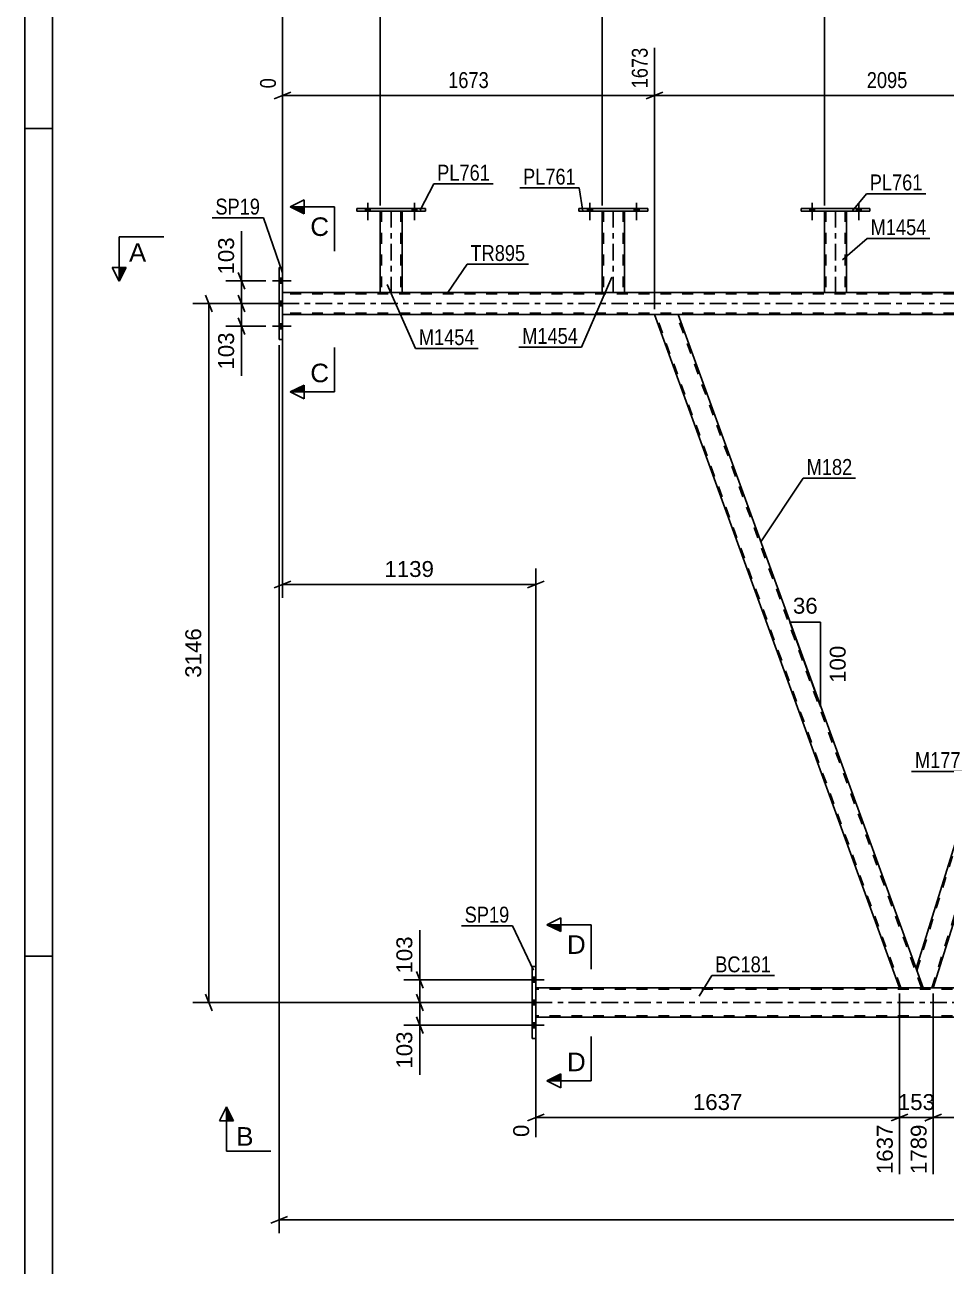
# Model space of a CAD drawing. Header units: millimetres. Extents: x 0 to 3377, y 0 to 1913.
# Drawn here: x 0 to 165.9, y 242.2 to 465.7 of the extents above; entities that cross this region are included whole.
import ezdxf

# ---------------------------------------------------------------- set-up
doc = ezdxf.new("R2010")
doc.units = ezdxf.units.MM
doc.linetypes.add('DXK_LINE_DOT2', pattern=[3.9198, 1.9599, -1.9599])
doc.linetypes.add('DXK_LINE_DOT3', pattern=[5.9187, 2.979, -0.9799, 0.9799, -0.9799])
doc.styles.add('Arial', font='ARIAL.TTF', dxfattribs={"height": 0.2})
doc.styles.add('Arial Narrow', font='ARIALN.TTF', dxfattribs={"height": 0.2})

# ---------------------------------------------------------------- blocks, each defined once
blk = doc.blocks.new('Unknown-203723820-1133')
at = {"color": 5, "linetype": 'Continuous'}
for p, q in [((0, 594), (0, 0)), ((5, 589), (5, 5)), ((5, 447), (0, 447)), ((5, 298), (0, 298))]:
    blk.add_line(p, q, dxfattribs=at)
blk = doc.blocks.new('Bolt-203723820-3052 - 2969')
at = {"linetype": 'Continuous'}
for points in [[(101.31, 432.15), (102.19, 432.15), (102.19, 432.63), (101.31, 432.63)], [(109.71, 432.15), (110.59, 432.15), (110.59, 432.63), (109.71, 432.63)]]:
    blk.add_hatch(color=1, dxfattribs=at).paths.add_polyline_path(points)
at = {"color": 1, "linetype": 'Continuous'}
for p, q in [((101.75, 433.63), (101.75, 430.51)), ((110.15, 433.63), (110.15, 430.51)), ((101.31, 432.63), (101.31, 432.15)), ((102.19, 432.63), (102.19, 432.15)), ((109.71, 432.63), (109.71, 432.15)), ((110.59, 432.63), (110.59, 432.15))]:
    blk.add_line(p, q, dxfattribs=at)
blk = doc.blocks.new('Bolt-203723820-3061 - 2969')
at = {"linetype": 'Continuous'}
for points in [[(61.31, 432.15), (62.19, 432.15), (62.19, 432.63), (61.31, 432.63)], [(69.71, 432.15), (70.59, 432.15), (70.59, 432.63), (69.71, 432.63)]]:
    blk.add_hatch(color=1, dxfattribs=at).paths.add_polyline_path(points)
at = {"color": 1, "linetype": 'Continuous'}
for p, q in [((61.75, 433.63), (61.75, 430.51)), ((70.15, 433.63), (70.15, 430.51)), ((61.31, 432.63), (61.31, 432.15)), ((62.19, 432.63), (62.19, 432.15)), ((69.71, 432.63), (69.71, 432.15)), ((70.59, 432.63), (70.59, 432.15))]:
    blk.add_line(p, q, dxfattribs=at)
blk = doc.blocks.new('Part-203723820-3373 - 2969')
at = {"color": 2, "linetype": 'Continuous'}
for p, q in [((59.75, 432.15), (59.75, 432.63)), ((59.75, 432.63), (72.15, 432.63)), ((72.15, 432.15), (59.75, 432.15)), ((72.15, 432.63), (72.15, 432.15))]:
    blk.add_line(p, q, dxfattribs=at)
blk = doc.blocks.new('Bolt-203723820-3053 - 2969')
at = {"linetype": 'Continuous'}
for points in [[(101.31, 432.15), (102.19, 432.15), (102.19, 432.63), (101.31, 432.63)], [(109.71, 432.15), (110.59, 432.15), (110.59, 432.63), (109.71, 432.63)]]:
    blk.add_hatch(color=1, dxfattribs=at).paths.add_polyline_path(points)
at = {"color": 1, "linetype": 'Continuous'}
for p, q in [((101.75, 433.63), (101.75, 430.51)), ((110.15, 433.63), (110.15, 430.51)), ((101.31, 432.63), (101.31, 432.15)), ((102.19, 432.63), (102.19, 432.15)), ((109.71, 432.63), (109.71, 432.15)), ((110.59, 432.63), (110.59, 432.15))]:
    blk.add_line(p, q, dxfattribs=at)
blk = doc.blocks.new('Part-203723820-3177 - 2969')
at = {"color": 2, "linetype": 'Continuous'}
for p, q in [((238.13, 292.29), (91.99, 292.29)), ((238.13, 287.01), (91.99, 287.01))]:
    blk.add_line(p, q, dxfattribs=at)
at = {"color": 7, "linetype": 'DXK_LINE_DOT2'}
for p, q in [((91.99, 287.01), (91.99, 292.29)), ((778.48, 292.05), (91.99, 292.05)), ((778.48, 287.25), (91.99, 287.25))]:
    blk.add_line(p, q, dxfattribs=at)
at = {"color": 7, "linetype": 'DXK_LINE_DOT3'}
blk.add_line((91.99, 289.65), (778.48, 289.65), dxfattribs=at)
blk = doc.blocks.new('Part-203723820-3103 - 2969')
at = {"color": 2, "linetype": 'Continuous'}
for p, q in [((67.47, 417.51), (46.41, 417.51)), ((107.47, 417.51), (67.95, 417.51)), ((147.47, 417.51), (107.95, 417.51)), ((187.47, 417.51), (147.95, 417.51)), ((113.34, 413.51), (46.41, 413.51)), ((197.16, 413.51), (117.6, 413.51))]:
    blk.add_line(p, q, dxfattribs=at)
at = {"color": 7, "linetype": 'DXK_LINE_DOT2'}
for p, q in [((46.41, 413.51), (46.41, 417.51)), ((767.08, 417.27), (46.41, 417.27)), ((67.95, 417.51), (67.47, 417.51)), ((107.95, 417.51), (107.47, 417.51)), ((147.95, 417.51), (147.47, 417.51)), ((767.08, 413.75), (46.41, 413.75)), ((117.6, 413.51), (113.34, 413.51))]:
    blk.add_line(p, q, dxfattribs=at)
at = {"color": 7, "linetype": 'DXK_LINE_DOT3'}
blk.add_line((46.41, 415.51), (767.08, 415.51), dxfattribs=at)
blk = doc.blocks.new('Part-203723820-3487 - 2969')
at = {"color": 2, "linetype": 'Continuous'}
for p, q in [((103.95, 432.15), (103.95, 417.51)), ((107.95, 432.15), (107.95, 417.51)), ((103.98, 417.51), (103.95, 417.51)), ((104.09, 417.51), (103.98, 417.51)), ((104.24, 417.51), (104.09, 417.51)), ((107.65, 417.51), (104.24, 417.51)), ((107.81, 417.51), (107.65, 417.51)), ((107.91, 417.51), (107.81, 417.51)), ((107.95, 417.51), (107.91, 417.51))]:
    blk.add_line(p, q, dxfattribs=at)
at = {"color": 7, "linetype": 'DXK_LINE_DOT2'}
for p, q in [((103.95, 432.15), (103.95, 432.15)), ((103.95, 432.15), (103.95, 432.15)), ((103.95, 432.15), (103.95, 432.15)), ((103.99, 432.15), (103.95, 432.15)), ((103.95, 432.15), (103.99, 432.15)), ((104.09, 432.15), (103.99, 432.15)), ((103.99, 432.15), (104.09, 432.15)), ((104.21, 432.15), (104.09, 432.15)), ((104.09, 432.15), (104.25, 432.15)), ((104.19, 432.15), (104.19, 432.15)), ((104.19, 432.15), (104.19, 417.51)), ((104.21, 432.15), (104.19, 432.15)), ((104.19, 432.15), (104.21, 432.15)), ((107.65, 432.15), (104.21, 432.15)), ((104.26, 432.15), (104.21, 432.15)), ((104.21, 432.15), (104.26, 432.15)), ((107.65, 432.15), (104.25, 432.15)), ((107.56, 432.15), (104.26, 432.15)), ((104.26, 432.15), (104.34, 432.15)), ((107.64, 432.15), (104.34, 432.15)), ((107.64, 432.15), (107.56, 432.15)), ((107.69, 432.15), (107.64, 432.15)), ((107.64, 432.15), (107.69, 432.15)), ((107.65, 432.15), (107.81, 432.15)), ((107.81, 432.15), (107.65, 432.15)), ((107.71, 432.15), (107.69, 432.15)), ((107.69, 432.15), (107.71, 432.15)), ((107.71, 432.15), (107.71, 432.15)), ((107.71, 432.15), (107.71, 417.51)), ((107.81, 432.15), (107.91, 432.15)), ((107.91, 432.15), (107.81, 432.15)), ((107.91, 432.15), (107.95, 432.15)), ((107.95, 432.15), (107.91, 432.15)), ((107.95, 432.15), (107.95, 432.15)), ((107.95, 432.15), (107.95, 432.15)), ((107.95, 432.15), (107.95, 432.15)), ((103.95, 417.51), (103.98, 417.51)), ((103.98, 417.51), (104.09, 417.51)), ((104.09, 417.51), (104.24, 417.51)), ((104.2, 417.51), (104.19, 417.51)), ((104.19, 417.51), (104.2, 417.51)), ((104.26, 417.51), (104.2, 417.51)), ((104.2, 417.51), (104.26, 417.51)), ((107.65, 417.51), (104.24, 417.51)), ((107.56, 417.51), (104.26, 417.51)), ((104.26, 417.51), (104.33, 417.51)), ((107.69, 417.51), (104.33, 417.51)), ((107.64, 417.51), (107.56, 417.51)), ((107.69, 417.51), (107.64, 417.51)), ((107.65, 417.51), (107.81, 417.51)), ((107.71, 417.51), (107.69, 417.51)), ((107.69, 417.51), (107.71, 417.51)), ((107.81, 417.51), (107.91, 417.51)), ((107.91, 417.51), (107.95, 417.51))]:
    blk.add_line(p, q, dxfattribs=at)
at = {"color": 7, "linetype": 'DXK_LINE_DOT3'}
blk.add_line((105.95, 432.15), (105.95, 417.51), dxfattribs=at)
blk = doc.blocks.new('Bolt-203723820-3088 - 2969')
at = {"linetype": 'Continuous'}
for points in [[(61.31, 432.15), (62.19, 432.15), (62.19, 432.63), (61.31, 432.63)], [(69.71, 432.15), (70.59, 432.15), (70.59, 432.63), (69.71, 432.63)]]:
    blk.add_hatch(color=1, dxfattribs=at).paths.add_polyline_path(points)
at = {"color": 1, "linetype": 'Continuous'}
for p, q in [((61.75, 433.63), (61.75, 430.51)), ((70.15, 433.63), (70.15, 430.51)), ((61.31, 432.63), (61.31, 432.15)), ((62.19, 432.63), (62.19, 432.15)), ((69.71, 432.63), (69.71, 432.15)), ((70.59, 432.63), (70.59, 432.15))]:
    blk.add_line(p, q, dxfattribs=at)
blk = doc.blocks.new('Part-203723820-3332 - 2969')
at = {"color": 2, "linetype": 'Continuous'}
for p, q in [((45.77, 422.01), (46.41, 422.01)), ((45.77, 409.01), (45.77, 422.01)), ((46.41, 422.01), (46.41, 409.01)), ((46.41, 409.01), (45.77, 409.01))]:
    blk.add_line(p, q, dxfattribs=at)
blk = doc.blocks.new('Bolt-203723820-3208 - 2969')
at = {"linetype": 'Continuous'}
for points in [[(91.99, 293.31), (91.99, 294.19), (91.35, 294.19), (91.35, 293.31)], [(91.99, 293.31), (91.99, 294.19), (91.35, 294.19), (91.35, 293.31)], [(91.99, 293.31), (91.99, 294.19), (91.35, 294.19), (91.35, 293.31)], [(91.99, 289.21), (91.99, 290.09), (91.35, 290.09), (91.35, 289.21)], [(91.99, 289.21), (91.99, 290.09), (91.35, 290.09), (91.35, 289.21)], [(91.99, 285.11), (91.99, 285.99), (91.35, 285.99), (91.35, 285.11)], [(91.99, 285.11), (91.99, 285.99), (91.35, 285.99), (91.35, 285.11)], [(91.99, 285.11), (91.99, 285.99), (91.35, 285.99), (91.35, 285.11)]]:
    blk.add_hatch(color=1, dxfattribs=at).paths.add_polyline_path(points)
at = {"color": 1, "linetype": 'Continuous'}
for p, q in [((90.19, 293.75), (93.51, 293.75)), ((90.19, 293.75), (93.51, 293.75)), ((90.19, 293.75), (93.51, 293.75)), ((91.35, 294.19), (91.99, 294.19)), ((91.35, 294.19), (91.99, 294.19)), ((91.35, 294.19), (91.99, 294.19)), ((91.35, 293.31), (91.99, 293.31)), ((91.35, 293.31), (91.99, 293.31)), ((91.35, 293.31), (91.99, 293.31)), ((90.19, 289.65), (93.51, 289.65)), ((90.19, 289.65), (93.51, 289.65)), ((91.35, 290.09), (91.99, 290.09)), ((91.35, 290.09), (91.99, 290.09)), ((91.35, 289.21), (91.99, 289.21)), ((91.35, 289.21), (91.99, 289.21)), ((90.19, 285.55), (93.51, 285.55)), ((90.19, 285.55), (93.51, 285.55)), ((90.19, 285.55), (93.51, 285.55)), ((91.35, 285.99), (91.99, 285.99)), ((91.35, 285.99), (91.99, 285.99)), ((91.35, 285.99), (91.99, 285.99)), ((91.35, 285.11), (91.99, 285.11)), ((91.35, 285.11), (91.99, 285.11)), ((91.35, 285.11), (91.99, 285.11))]:
    blk.add_line(p, q, dxfattribs=at)
blk = doc.blocks.new('Part-203723820-3356 - 2969')
at = {"color": 2, "linetype": 'Continuous'}
for p, q in [((63.95, 432.15), (63.95, 417.51)), ((67.95, 432.15), (67.95, 417.51)), ((63.98, 417.51), (63.95, 417.51)), ((64.09, 417.51), (63.98, 417.51)), ((64.24, 417.51), (64.09, 417.51)), ((67.65, 417.51), (64.24, 417.51)), ((67.81, 417.51), (67.65, 417.51)), ((67.91, 417.51), (67.81, 417.51)), ((67.95, 417.51), (67.91, 417.51))]:
    blk.add_line(p, q, dxfattribs=at)
at = {"color": 7, "linetype": 'DXK_LINE_DOT2'}
for p, q in [((63.95, 432.15), (63.95, 432.15)), ((63.95, 432.15), (63.95, 432.15)), ((63.95, 432.15), (63.95, 432.15)), ((63.99, 432.15), (63.95, 432.15)), ((63.95, 432.15), (63.99, 432.15)), ((64.09, 432.15), (63.99, 432.15)), ((63.99, 432.15), (64.09, 432.15)), ((64.21, 432.15), (64.09, 432.15)), ((64.09, 432.15), (64.25, 432.15)), ((64.19, 432.15), (64.19, 432.15)), ((64.19, 432.15), (64.19, 417.51)), ((64.21, 432.15), (64.19, 432.15)), ((64.19, 432.15), (64.21, 432.15)), ((67.65, 432.15), (64.21, 432.15)), ((64.26, 432.15), (64.21, 432.15)), ((64.21, 432.15), (64.26, 432.15)), ((67.65, 432.15), (64.25, 432.15)), ((67.56, 432.15), (64.26, 432.15)), ((64.26, 432.15), (64.34, 432.15)), ((67.64, 432.15), (64.34, 432.15)), ((67.64, 432.15), (67.56, 432.15)), ((67.69, 432.15), (67.64, 432.15)), ((67.64, 432.15), (67.69, 432.15)), ((67.65, 432.15), (67.81, 432.15)), ((67.81, 432.15), (67.65, 432.15)), ((67.71, 432.15), (67.69, 432.15)), ((67.69, 432.15), (67.71, 432.15)), ((67.71, 432.15), (67.71, 432.15)), ((67.71, 432.15), (67.71, 417.51)), ((67.81, 432.15), (67.91, 432.15)), ((67.91, 432.15), (67.81, 432.15)), ((67.91, 432.15), (67.95, 432.15)), ((67.95, 432.15), (67.91, 432.15)), ((67.95, 432.15), (67.95, 432.15)), ((67.95, 432.15), (67.95, 432.15)), ((67.95, 432.15), (67.95, 432.15)), ((63.95, 417.51), (63.98, 417.51)), ((63.98, 417.51), (64.09, 417.51)), ((64.09, 417.51), (64.24, 417.51)), ((64.19, 417.51), (64.2, 417.51)), ((64.19, 417.51), (64.2, 417.51)), ((67.56, 417.51), (64.2, 417.51)), ((64.2, 417.51), (64.24, 417.51)), ((67.71, 417.51), (64.24, 417.51)), ((64.24, 417.51), (64.26, 417.51)), ((64.26, 417.51), (64.33, 417.51)), ((67.64, 417.51), (64.33, 417.51)), ((67.64, 417.51), (67.56, 417.51)), ((67.69, 417.51), (67.64, 417.51)), ((67.64, 417.51), (67.69, 417.51)), ((67.71, 417.51), (67.69, 417.51)), ((67.69, 417.51), (67.71, 417.51)), ((67.71, 417.51), (67.81, 417.51)), ((67.81, 417.51), (67.91, 417.51)), ((67.91, 417.51), (67.95, 417.51))]:
    blk.add_line(p, q, dxfattribs=at)
at = {"color": 7, "linetype": 'DXK_LINE_DOT3'}
blk.add_line((65.95, 432.15), (65.95, 417.51), dxfattribs=at)
blk = doc.blocks.new('Bolt-203723820-3257 - 2969')
at = {"linetype": 'Continuous'}
for points in [[(46.41, 419.17), (46.41, 420.05), (45.77, 420.05), (45.77, 419.17)], [(46.41, 419.17), (46.41, 420.05), (45.77, 420.05), (45.77, 419.17)], [(46.41, 419.17), (46.41, 420.05), (45.77, 420.05), (45.77, 419.17)], [(46.41, 415.07), (46.41, 415.95), (45.77, 415.95), (45.77, 415.07)], [(46.41, 415.07), (46.41, 415.95), (45.77, 415.95), (45.77, 415.07)], [(46.41, 410.97), (46.41, 411.85), (45.77, 411.85), (45.77, 410.97)], [(46.41, 410.97), (46.41, 411.85), (45.77, 411.85), (45.77, 410.97)], [(46.41, 410.97), (46.41, 411.85), (45.77, 411.85), (45.77, 410.97)]]:
    blk.add_hatch(color=1, dxfattribs=at).paths.add_polyline_path(points)
at = {"color": 1, "linetype": 'Continuous'}
for p, q in [((44.61, 419.61), (47.93, 419.61)), ((44.61, 419.61), (47.93, 419.61)), ((44.61, 419.61), (47.93, 419.61)), ((45.77, 420.05), (46.41, 420.05)), ((45.77, 420.05), (46.41, 420.05)), ((45.77, 420.05), (46.41, 420.05)), ((45.77, 419.17), (46.41, 419.17)), ((45.77, 419.17), (46.41, 419.17)), ((45.77, 419.17), (46.41, 419.17)), ((45.77, 415.95), (46.41, 415.95)), ((45.77, 415.95), (46.41, 415.95)), ((44.61, 415.51), (47.93, 415.51)), ((44.61, 415.51), (47.93, 415.51)), ((45.77, 415.07), (46.41, 415.07)), ((45.77, 415.07), (46.41, 415.07)), ((44.61, 411.41), (47.93, 411.41)), ((44.61, 411.41), (47.93, 411.41)), ((44.61, 411.41), (47.93, 411.41)), ((45.77, 411.85), (46.41, 411.85)), ((45.77, 411.85), (46.41, 411.85)), ((45.77, 411.85), (46.41, 411.85)), ((45.77, 410.97), (46.41, 410.97)), ((45.77, 410.97), (46.41, 410.97)), ((45.77, 410.97), (46.41, 410.97))]:
    blk.add_line(p, q, dxfattribs=at)
blk = doc.blocks.new('Part-203723820-3267 - 2969')
at = {"color": 2, "linetype": 'Continuous'}
for p, q in [((91.35, 283.15), (91.35, 296.15)), ((91.35, 296.15), (91.99, 296.15)), ((91.99, 296.15), (91.99, 283.15)), ((91.99, 283.15), (91.35, 283.15))]:
    blk.add_line(p, q, dxfattribs=at)
blk = doc.blocks.new('Part-203723820-3408 - 2969')
at = {"color": 2, "linetype": 'Continuous'}
for p, q in [((160.45, 295.76), (197.16, 413.51)), ((198.47, 413.51), (197.16, 413.51)), ((198.47, 413.51), (200.02, 409.26)), ((200.02, 409.26), (163.56, 292.29)), ((161.72, 292.29), (160.45, 295.76))]:
    blk.add_line(p, q, dxfattribs=at)
at = {"color": 7, "linetype": 'DXK_LINE_DOT2'}
for p, q in [((160.59, 295.39), (197.41, 413.51)), ((163.31, 292.29), (199.89, 409.63)), ((163.56, 292.29), (161.72, 292.29))]:
    blk.add_line(p, q, dxfattribs=at)
blk = doc.blocks.new('Part-203723820-3361 - 2969')
at = {"color": 2, "linetype": 'Continuous'}
for p, q in [((99.75, 432.15), (99.75, 432.63)), ((99.75, 432.63), (112.15, 432.63)), ((112.15, 432.15), (99.75, 432.15)), ((112.15, 432.63), (112.15, 432.15))]:
    blk.add_line(p, q, dxfattribs=at)
blk = doc.blocks.new('Part-203723820-3413 - 2969')
at = {"color": 2, "linetype": 'Continuous'}
for p, q in [((157.46, 292.29), (113.34, 413.51)), ((117.09, 413.51), (113.34, 413.51)), ((117.09, 413.51), (117.6, 413.51)), ((160.45, 295.76), (117.6, 413.51))]:
    blk.add_line(p, q, dxfattribs=at)
at = {"color": 7, "linetype": 'DXK_LINE_DOT2'}
for p, q in [((157.72, 292.29), (113.59, 413.51)), ((161.46, 292.29), (117.34, 413.51)), ((117.56, 413.51), (117.45, 413.51)), ((117.6, 413.51), (117.56, 413.51)), ((160.45, 295.76), (161.72, 292.29)), ((161.72, 292.29), (157.46, 292.29))]:
    blk.add_line(p, q, dxfattribs=at)
blk = doc.blocks.new('Part-203723820-3455 - 2969')
at = {"color": 2, "linetype": 'Continuous'}
for p, q in [((139.75, 432.15), (139.75, 432.63)), ((139.75, 432.63), (152.15, 432.63)), ((152.15, 432.15), (139.75, 432.15)), ((152.15, 432.63), (152.15, 432.15))]:
    blk.add_line(p, q, dxfattribs=at)
blk = doc.blocks.new('Part-203723820-3460 - 2969')
at = {"color": 2, "linetype": 'Continuous'}
for p, q in [((143.95, 432.15), (143.95, 417.51)), ((147.95, 432.15), (147.95, 417.51)), ((143.98, 417.51), (143.95, 417.51)), ((144.09, 417.51), (143.98, 417.51)), ((144.24, 417.51), (144.09, 417.51)), ((147.65, 417.51), (144.24, 417.51)), ((147.81, 417.51), (147.65, 417.51)), ((147.91, 417.51), (147.81, 417.51)), ((147.95, 417.51), (147.91, 417.51))]:
    blk.add_line(p, q, dxfattribs=at)
at = {"color": 7, "linetype": 'DXK_LINE_DOT2'}
for p, q in [((143.95, 432.15), (143.95, 432.15)), ((143.95, 432.15), (143.95, 432.15)), ((143.95, 432.15), (143.95, 432.15)), ((143.99, 432.15), (143.95, 432.15)), ((143.95, 432.15), (143.99, 432.15)), ((144.09, 432.15), (143.99, 432.15)), ((143.99, 432.15), (144.09, 432.15)), ((144.25, 432.15), (144.09, 432.15)), ((144.09, 432.15), (144.25, 432.15)), ((144.19, 432.15), (144.19, 432.15)), ((144.19, 432.15), (144.19, 417.51)), ((144.21, 432.15), (144.19, 432.15)), ((144.19, 432.15), (144.21, 432.15)), ((144.26, 432.15), (144.21, 432.15)), ((144.21, 432.15), (144.26, 432.15)), ((147.65, 432.15), (144.25, 432.15)), ((147.65, 432.15), (144.25, 432.15)), ((147.56, 432.15), (144.26, 432.15)), ((144.26, 432.15), (144.34, 432.15)), ((147.64, 432.15), (144.34, 432.15)), ((147.64, 432.15), (147.56, 432.15)), ((147.69, 432.15), (147.64, 432.15)), ((147.64, 432.15), (147.69, 432.15)), ((147.65, 432.15), (147.81, 432.15)), ((147.81, 432.15), (147.65, 432.15)), ((147.71, 432.15), (147.69, 432.15)), ((147.69, 432.15), (147.71, 432.15)), ((147.71, 432.15), (147.71, 432.15)), ((147.71, 432.15), (147.71, 417.51)), ((147.81, 432.15), (147.91, 432.15)), ((147.91, 432.15), (147.81, 432.15)), ((147.91, 432.15), (147.95, 432.15)), ((147.95, 432.15), (147.91, 432.15)), ((147.95, 432.15), (147.95, 432.15)), ((147.95, 432.15), (147.95, 432.15)), ((147.95, 432.15), (147.95, 432.15)), ((143.95, 417.51), (143.98, 417.51)), ((143.98, 417.51), (144.09, 417.51)), ((144.09, 417.51), (144.24, 417.51)), ((144.19, 417.51), (144.2, 417.51)), ((144.19, 417.51), (144.2, 417.51)), ((147.56, 417.51), (144.2, 417.51)), ((144.2, 417.51), (144.24, 417.51)), ((147.65, 417.51), (144.24, 417.51)), ((144.24, 417.51), (144.26, 417.51)), ((144.26, 417.51), (144.33, 417.51)), ((147.64, 417.51), (144.33, 417.51)), ((147.64, 417.51), (147.56, 417.51)), ((147.69, 417.51), (147.64, 417.51)), ((147.64, 417.51), (147.69, 417.51)), ((147.65, 417.51), (147.81, 417.51)), ((147.71, 417.51), (147.69, 417.51)), ((147.69, 417.51), (147.71, 417.51)), ((147.81, 417.51), (147.91, 417.51)), ((147.91, 417.51), (147.95, 417.51))]:
    blk.add_line(p, q, dxfattribs=at)
at = {"color": 7, "linetype": 'DXK_LINE_DOT3'}
blk.add_line((145.95, 432.15), (145.95, 417.51), dxfattribs=at)
blk = doc.blocks.new('Bolt-203723820-3517 - 2969')
at = {"linetype": 'Continuous'}
for points in [[(141.31, 432.15), (142.19, 432.15), (142.19, 432.63), (141.31, 432.63)], [(149.71, 432.15), (150.59, 432.15), (150.59, 432.63), (149.71, 432.63)]]:
    blk.add_hatch(color=1, dxfattribs=at).paths.add_polyline_path(points)
at = {"color": 1, "linetype": 'Continuous'}
for p, q in [((141.75, 433.63), (141.75, 430.51)), ((150.15, 433.63), (150.15, 430.51)), ((141.31, 432.63), (141.31, 432.15)), ((142.19, 432.63), (142.19, 432.15)), ((149.71, 432.63), (149.71, 432.15)), ((150.59, 432.63), (150.59, 432.15))]:
    blk.add_line(p, q, dxfattribs=at)
blk = doc.blocks.new('Bolt-203723820-3518 - 2969')
at = {"linetype": 'Continuous'}
for points in [[(141.31, 432.15), (142.19, 432.15), (142.19, 432.63), (141.31, 432.63)], [(149.71, 432.15), (150.59, 432.15), (150.59, 432.63), (149.71, 432.63)]]:
    blk.add_hatch(color=1, dxfattribs=at).paths.add_polyline_path(points)
at = {"color": 1, "linetype": 'Continuous'}
for p, q in [((141.75, 433.63), (141.75, 430.51)), ((150.15, 433.63), (150.15, 430.51)), ((141.31, 432.63), (141.31, 432.15)), ((142.19, 432.63), (142.19, 432.15)), ((149.71, 432.63), (149.71, 432.15)), ((150.59, 432.63), (150.59, 432.15))]:
    blk.add_line(p, q, dxfattribs=at)
blk = doc.blocks.new('StraightDimension-203723820-11450 - 2969')
at = {"color": 7, "linetype": 'Continuous'}
for p, q in [((33.71, 414.01), (32.51, 417.01)), ((45.41, 415.51), (30.26, 415.51)), ((33.11, 289.65), (33.11, 415.51)), ((32.51, 291.15), (33.71, 288.15)), ((90.99, 289.65), (30.26, 289.65))]:
    blk.add_line(p, q, dxfattribs=at)
at = {"color": 0}
blk.add_wipeout([(32.36, 357.63), (28.16, 357.63), (28.16, 347.53), (32.36, 347.53)], dxfattribs=at)
at = {"color": 3, "style": 'Arial'}
blk.add_text('3146', height=2.865, rotation=90.0002, dxfattribs=at).set_placement((31.76, 348.13))
blk = doc.blocks.new('AngleDimension-203723820-4688 - 2969')
at = {"color": 7, "linetype": 'Continuous'}
for p, q in [((143.28, 358.16), (137.74, 358.16)), ((143.28, 342.93), (137.74, 358.16)), ((143.28, 342.93), (143.28, 358.16)), ((143.28, 342.93), (143.28, 342.93))]:
    blk.add_line(p, q, dxfattribs=at)
at = {"color": 0}
for points in [[(143.34, 359.06), (143.34, 363.26), (137.69, 363.26), (137.69, 359.06)], [(148.38, 354.48), (144.18, 354.48), (144.18, 346.61), (148.38, 346.61)]]:
    blk.add_wipeout(points, dxfattribs=at)
at = {"color": 3, "style": 'Arial'}
blk.add_text('36', height=2.865, dxfattribs=at).set_placement((138.29, 359.66))
blk.add_text('100', height=2.865, rotation=90.0002, dxfattribs=at).set_placement((147.78, 347.21))
blk = doc.blocks.new('StraightDimension-203723820-4475 - 2969')
at = {"color": 7, "linetype": 'Continuous'}
for p, q in [((113.34, 414.51), (113.34, 461.56)), ((197.16, 414.51), (197.16, 461.56)), ((114.84, 453.55), (111.84, 452.35)), ((113.34, 452.95), (197.16, 452.95)), ((195.66, 452.35), (198.66, 453.55))]:
    blk.add_line(p, q, dxfattribs=at)
at = {"color": 0, "linetype": 'Continuous'}
blk.add_wipeout([(196.56, 462.16), (192.36, 462.16), (192.36, 453.65), (196.56, 453.65)], dxfattribs=at)
at = {"color": 0}
blk.add_wipeout([(159.5, 453.7), (159.5, 457.9), (150.99, 457.9), (150.99, 453.7)], dxfattribs=at)
at = {"color": 3, "linetype": 'Continuous', "style": 'Arial Narrow'}
blk.add_text('3769', height=2.863, rotation=90.0002, dxfattribs=at).set_placement((195.96, 454.25))
at = {"color": 3, "style": 'Arial Narrow'}
blk.add_text('2095', height=2.863, dxfattribs=at).set_placement((151.59, 454.3))
blk = doc.blocks.new('StraightDimension-203723820-8645 - 2969')
at = {"color": 7, "linetype": 'Continuous'}
for p, q in [((38.42, 421.11), (39.62, 418.11)), ((43.37, 419.61), (36.17, 419.61)), ((39.02, 415.51), (39.02, 419.61)), ((39.62, 414.01), (38.42, 417.01)), ((43.37, 415.51), (36.17, 415.51))]:
    blk.add_line(p, q, dxfattribs=at)
at = {"color": 0}
blk.add_wipeout([(38.27, 428), (34.07, 428), (34.07, 420.13), (38.27, 420.13)], dxfattribs=at)
at = {"color": 7, "linetype": 'Continuous'}
blk.add_line((39.02, 419.61), (39.02, 428.53), dxfattribs=at)
blk.add_line((39.02, 419.61), (39.02, 428.53), dxfattribs=at)
at = {"color": 3, "style": 'Arial'}
blk.add_text('103', height=2.865, rotation=90.0002, dxfattribs=at).set_placement((37.67, 420.73))
blk = doc.blocks.new('StraightDimension-203723820-4507 - 2969')
at = {"color": 7, "linetype": 'Continuous'}
for p, q in [((70.51, 295.25), (71.71, 292.25)), ((90.35, 293.75), (68.26, 293.75)), ((71.11, 289.65), (71.11, 293.75)), ((71.71, 288.15), (70.51, 291.15)), ((90.35, 289.65), (68.26, 289.65))]:
    blk.add_line(p, q, dxfattribs=at)
at = {"color": 0}
blk.add_wipeout([(70.36, 302.14), (66.16, 302.14), (66.16, 294.27), (70.36, 294.27)], dxfattribs=at)
at = {"color": 7, "linetype": 'Continuous'}
blk.add_line((71.11, 293.75), (71.11, 302.67), dxfattribs=at)
blk.add_line((71.11, 293.75), (71.11, 302.67), dxfattribs=at)
at = {"color": 3, "style": 'Arial'}
blk.add_text('103', height=2.865, rotation=90.0002, dxfattribs=at).set_placement((69.76, 294.87))
blk = doc.blocks.new('StraightDimension-203723820-3967 - 2969')
at = {"color": 7, "linetype": 'Continuous'}
for p, q in [((157.46, 291.29), (157.46, 258.76)), ((163.56, 291.29), (163.56, 258.76)), ((155.96, 268.35), (158.96, 269.55)), ((157.46, 268.95), (163.56, 268.95)), ((165.06, 269.55), (162.06, 268.35))]:
    blk.add_line(p, q, dxfattribs=at)
at = {"color": 0}
blk.add_wipeout([(164.45, 269.7), (164.45, 273.9), (156.58, 273.9), (156.58, 269.7)], dxfattribs=at)
at = {"color": 0, "linetype": 'Continuous'}
blk.add_wipeout([(162.96, 268.25), (158.76, 268.25), (158.76, 258.16), (162.96, 258.16)], dxfattribs=at)
at = {"color": 3, "style": 'Arial'}
blk.add_text('153', height=2.865, dxfattribs=at).set_placement((157.18, 270.3))
at = {"color": 3, "linetype": 'Continuous', "style": 'Arial'}
blk.add_text('1789', height=2.865, rotation=90.0002, dxfattribs=at).set_placement((162.36, 258.76))
blk = doc.blocks.new('StraightDimension-203723820-4499 - 2969')
at = {"color": 7, "linetype": 'Continuous'}
for p, q in [((70.51, 291.15), (71.71, 288.15)), ((90.35, 289.65), (68.26, 289.65)), ((71.11, 285.55), (71.11, 289.65)), ((71.71, 284.05), (70.51, 287.05)), ((90.35, 285.55), (68.26, 285.55))]:
    blk.add_line(p, q, dxfattribs=at)
at = {"color": 0}
blk.add_wipeout([(70.36, 285.02), (66.16, 285.02), (66.16, 277.15), (70.36, 277.15)], dxfattribs=at)
at = {"color": 7, "linetype": 'Continuous'}
blk.add_line((71.11, 285.55), (71.11, 276.63), dxfattribs=at)
blk.add_line((71.11, 285.55), (71.11, 276.63), dxfattribs=at)
at = {"color": 3, "style": 'Arial'}
blk.add_text('103', height=2.865, rotation=90.0002, dxfattribs=at).set_placement((69.76, 277.75))
blk = doc.blocks.new('StraightDimension-203723820-3730 - 2969')
at = {"color": 7, "linetype": 'Continuous'}
for p, q in [((63.95, 433.15), (63.95, 477.53)), ((46.41, 418.51), (46.41, 473.08)), ((47.91, 470.15), (44.91, 468.95)), ((46.41, 469.55), (63.95, 469.55)), ((62.45, 468.95), (65.45, 470.15))]:
    blk.add_line(p, q, dxfattribs=at)
at = {"color": 0}
blk.add_wipeout([(59.12, 470.3), (59.12, 474.5), (51.25, 474.5), (51.25, 470.3)], dxfattribs=at)
at = {"color": 0, "linetype": 'Continuous'}
blk.add_wipeout([(45.81, 473.68), (41.61, 473.68), (41.61, 470.25), (45.81, 470.25)], dxfattribs=at)
at = {"color": 3, "linetype": 'Continuous', "style": 'Arial'}
blk.add_text('0', height=2.87, rotation=90.0002, dxfattribs=at).set_placement((45.21, 470.85))
at = {"color": 0, "linetype": 'Continuous'}
blk.add_wipeout([(63.35, 478.13), (59.15, 478.13), (59.15, 470.25), (63.35, 470.25)], dxfattribs=at)
at = {"color": 3, "linetype": 'Continuous', "style": 'Arial'}
blk.add_text('438', height=2.865, rotation=90.0002, dxfattribs=at).set_placement((62.75, 470.85))
at = {"color": 3, "style": 'Arial'}
blk.add_text('438', height=2.865, dxfattribs=at).set_placement((51.85, 470.9))
blk = doc.blocks.new('StraightDimension-203723820-4608 - 2969')
at = {"color": 7, "linetype": 'Continuous'}
for p, q in [((46.41, 412.51), (46.41, 362.52)), ((91.99, 293.29), (91.99, 367.77)), ((47.91, 365.52), (44.91, 364.32)), ((46.41, 364.92), (91.99, 364.92)), ((90.49, 364.32), (93.49, 365.52))]:
    blk.add_line(p, q, dxfattribs=at)
at = {"color": 0}
blk.add_wipeout([(74.25, 365.67), (74.25, 369.87), (64.15, 369.87), (64.15, 365.67)], dxfattribs=at)
at = {"color": 3, "style": 'Arial'}
blk.add_text('1139', height=2.865, dxfattribs=at).set_placement((64.75, 366.27))
blk = doc.blocks.new('StraightDimension-203723820-3950 - 2969')
at = {"color": 7, "linetype": 'Continuous'}
for p, q in [((157.46, 291.29), (157.46, 258.76)), ((91.99, 286.01), (91.99, 265.43)), ((93.49, 269.55), (90.49, 268.35)), ((91.99, 268.95), (157.46, 268.95)), ((155.96, 268.35), (158.96, 269.55))]:
    blk.add_line(p, q, dxfattribs=at)
at = {"color": 0}
blk.add_wipeout([(129.77, 269.7), (129.77, 273.9), (119.68, 273.9), (119.68, 269.7)], dxfattribs=at)
at = {"color": 0, "linetype": 'Continuous'}
for points in [[(91.39, 268.25), (87.19, 268.25), (87.19, 264.83), (91.39, 264.83)], [(156.86, 268.25), (152.66, 268.25), (152.66, 258.16), (156.86, 258.16)]]:
    blk.add_wipeout(points, dxfattribs=at)
at = {"color": 3, "style": 'Arial'}
blk.add_text('1637', height=2.865, dxfattribs=at).set_placement((120.28, 270.3))
at = {"color": 3, "linetype": 'Continuous', "style": 'Arial'}
for s, height, p in [('0', 2.87, (90.79, 265.43)), ('1637', 2.865, (156.26, 258.76))]:
    blk.add_text(s, height=height, rotation=90.0002, dxfattribs=at).set_placement(p)
blk = doc.blocks.new('StraightDimension-203723820-3720 - 2969')
at = {"color": 7, "linetype": 'Continuous'}
for p, q in [((103.95, 433.15), (103.95, 479.75)), ((143.95, 433.15), (143.95, 479.75)), ((105.45, 470.15), (102.45, 468.95)), ((103.95, 469.55), (143.95, 469.55)), ((142.45, 468.95), (145.45, 470.15))]:
    blk.add_line(p, q, dxfattribs=at)
at = {"color": 0, "linetype": 'Continuous'}
blk.add_wipeout([(143.35, 480.35), (139.15, 480.35), (139.15, 470.25), (143.35, 470.25)], dxfattribs=at)
at = {"color": 0}
blk.add_wipeout([(129, 470.3), (129, 474.5), (118.9, 474.5), (118.9, 470.3)], dxfattribs=at)
at = {"color": 3, "linetype": 'Continuous', "style": 'Arial'}
blk.add_text('2438', height=2.865, rotation=90.0002, dxfattribs=at).set_placement((142.75, 470.85))
at = {"color": 3, "style": 'Arial'}
blk.add_text('1000', height=2.865, dxfattribs=at).set_placement((119.5, 470.9))
blk = doc.blocks.new('StraightDimension-203723820-4136 - 2969')
at = {"color": 7, "linetype": 'Continuous'}
for p, q in [((113.34, 414.51), (113.34, 461.56)), ((46.41, 418.51), (46.41, 456.08)), ((47.91, 453.55), (44.91, 452.35)), ((46.41, 452.95), (113.34, 452.95)), ((111.84, 452.35), (114.84, 453.55))]:
    blk.add_line(p, q, dxfattribs=at)
at = {"color": 0, "linetype": 'Continuous'}
for points in [[(112.74, 462.16), (108.54, 462.16), (108.54, 453.65), (112.74, 453.65)], [(45.81, 456.68), (41.61, 456.68), (41.61, 453.65), (45.81, 453.65)]]:
    blk.add_wipeout(points, dxfattribs=at)
at = {"color": 0}
blk.add_wipeout([(84.13, 453.7), (84.13, 457.9), (75.62, 457.9), (75.62, 453.7)], dxfattribs=at)
at = {"color": 3, "linetype": 'Continuous', "style": 'Arial Narrow'}
for s, height, p in [('1673', 2.863, (112.14, 454.25)), ('0', 2.86, (45.21, 454.25))]:
    blk.add_text(s, height=height, rotation=90.0002, dxfattribs=at).set_placement(p)
at = {"color": 3, "style": 'Arial Narrow'}
blk.add_text('1673', height=2.863, dxfattribs=at).set_placement((76.22, 454.3))
blk = doc.blocks.new('StraightDimension-203723820-3710 - 2969')
at = {"color": 7, "linetype": 'Continuous'}
for p, q in [((143.95, 433.15), (143.95, 479.75)), ((183.95, 433.15), (183.95, 479.75)), ((145.45, 470.15), (142.45, 468.95)), ((143.95, 469.55), (183.95, 469.55)), ((182.45, 468.95), (185.45, 470.15))]:
    blk.add_line(p, q, dxfattribs=at)
at = {"color": 0, "linetype": 'Continuous'}
blk.add_wipeout([(183.35, 480.35), (179.15, 480.35), (179.15, 470.25), (183.35, 470.25)], dxfattribs=at)
at = {"color": 0}
blk.add_wipeout([(169, 470.3), (169, 474.5), (158.9, 474.5), (158.9, 470.3)], dxfattribs=at)
at = {"color": 3, "linetype": 'Continuous', "style": 'Arial'}
blk.add_text('3438', height=2.865, rotation=90.0002, dxfattribs=at).set_placement((182.75, 470.85))
at = {"color": 3, "style": 'Arial'}
blk.add_text('1000', height=2.865, dxfattribs=at).set_placement((159.5, 470.9))
blk = doc.blocks.new('StraightDimension-203723820-3740 - 2969')
at = {"color": 7, "linetype": 'Continuous'}
for p, q in [((103.95, 433.15), (103.95, 479.75)), ((63.95, 433.15), (63.95, 477.53)), ((65.45, 470.15), (62.45, 468.95)), ((63.95, 469.55), (103.95, 469.55)), ((102.45, 468.95), (105.45, 470.15))]:
    blk.add_line(p, q, dxfattribs=at)
at = {"color": 0, "linetype": 'Continuous'}
blk.add_wipeout([(103.35, 480.35), (99.15, 480.35), (99.15, 470.25), (103.35, 470.25)], dxfattribs=at)
at = {"color": 0}
blk.add_wipeout([(89, 470.3), (89, 474.5), (78.9, 474.5), (78.9, 470.3)], dxfattribs=at)
at = {"color": 3, "linetype": 'Continuous', "style": 'Arial'}
blk.add_text('1438', height=2.865, rotation=90.0002, dxfattribs=at).set_placement((102.75, 470.85))
at = {"color": 3, "style": 'Arial'}
blk.add_text('1000', height=2.865, dxfattribs=at).set_placement((79.5, 470.9))
blk = doc.blocks.new('StraightDimension-203723820-3751 - 2969')
at = {"color": 7, "linetype": 'Continuous'}
for p, q in [((45.77, 408.01), (45.77, 248.12)), ((47.27, 251.12), (44.27, 249.92)), ((45.77, 250.52), (789.34, 250.52))]:
    blk.add_line(p, q, dxfattribs=at)
blk = doc.blocks.new('StraightDimension-203723820-3991 - 2969')
at = {"color": 7, "linetype": 'Continuous'}
for p, q in [((163.56, 291.29), (163.56, 258.76)), ((242.59, 291.29), (242.59, 258.76)), ((165.06, 269.55), (162.06, 268.35)), ((163.56, 268.95), (242.59, 268.95)), ((241.09, 268.35), (244.09, 269.55))]:
    blk.add_line(p, q, dxfattribs=at)
at = {"color": 0}
blk.add_wipeout([(208.13, 269.7), (208.13, 273.9), (198.03, 273.9), (198.03, 269.7)], dxfattribs=at)
at = {"color": 0, "linetype": 'Continuous'}
blk.add_wipeout([(241.99, 268.25), (237.79, 268.25), (237.79, 258.16), (241.99, 258.16)], dxfattribs=at)
at = {"color": 3, "style": 'Arial'}
blk.add_text('1976', height=2.865, dxfattribs=at).set_placement((198.63, 270.3))
at = {"color": 3, "linetype": 'Continuous', "style": 'Arial'}
blk.add_text('3765', height=2.865, rotation=90.0002, dxfattribs=at).set_placement((241.39, 258.76))
blk = doc.blocks.new('StraightDimension-203723820-8643 - 2969')
at = {"color": 7, "linetype": 'Continuous'}
for p, q in [((38.42, 417.01), (39.62, 414.01)), ((43.37, 415.51), (36.17, 415.51)), ((39.02, 411.41), (39.02, 415.51)), ((43.37, 411.41), (36.17, 411.41)), ((39.62, 409.91), (38.42, 412.91))]:
    blk.add_line(p, q, dxfattribs=at)
at = {"color": 0}
blk.add_wipeout([(38.27, 410.88), (34.07, 410.88), (34.07, 403.01), (38.27, 403.01)], dxfattribs=at)
at = {"color": 7, "linetype": 'Continuous'}
blk.add_line((39.02, 411.41), (39.02, 402.49), dxfattribs=at)
blk.add_line((39.02, 411.41), (39.02, 402.49), dxfattribs=at)
at = {"color": 3, "style": 'Arial'}
blk.add_text('103', height=2.865, rotation=90.0002, dxfattribs=at).set_placement((37.67, 403.61))
blk = doc.blocks.new('SectionMark-203723820-4813 - 2969')
at = {"linetype": 'Continuous'}
for points in [[(50.27, 432.92), (50.27, 431.67), (47.77, 432.92)], [(50.27, 400.83), (50.27, 399.58), (47.77, 399.58)]]:
    blk.add_hatch(color=6, dxfattribs=at).paths.add_polyline_path(points)
at = {"color": 6, "linetype": 'Continuous'}
for p, q in [((47.77, 432.92), (50.27, 434.17)), ((50.27, 431.67), (50.27, 434.17)), ((55.77, 432.92), (47.77, 432.92)), ((47.77, 432.92), (50.27, 431.67)), ((47.77, 399.58), (50.27, 400.83)), ((50.27, 400.83), (50.27, 398.33)), ((55.77, 399.58), (47.77, 399.58)), ((50.27, 398.33), (47.77, 399.58))]:
    blk.add_line(p, q, dxfattribs=at)
at = {"color": 0, "linetype": 'Continuous'}
for points in [[(54.77, 427.67), (54.77, 431.17), (51.4, 431.17), (51.4, 427.67)], [(54.77, 401.33), (54.77, 404.83), (51.4, 404.83), (51.4, 401.33)]]:
    blk.add_wipeout(points, dxfattribs=at)
at = {"color": 6, "linetype": 'Continuous'}
for p, q in [((55.77, 432.92), (55.77, 424.92)), ((55.77, 399.58), (55.77, 407.58))]:
    blk.add_line(p, q, dxfattribs=at)
at = {"color": 3, "linetype": 'Continuous', "style": 'Arial'}
for p in [(51.4, 427.67), (51.4, 401.33)]:
    blk.add_text('C', height=3.34, dxfattribs=at).set_placement(p)
blk = doc.blocks.new('Mark-203723820-3099 - 2969')
at = {"color": 0}
blk.add_wipeout([(90.1, 423.16), (90.1, 426.16), (80.23, 426.16), (80.23, 423.16)], dxfattribs=at)
blk.add_wipeout([(90.1, 423.16), (90.1, 426.16), (80.23, 426.16), (80.23, 423.16)], dxfattribs=at)
at = {"color": 30, "linetype": 'Continuous'}
for p, q in [((76.17, 417.51), (79.63, 422.56)), ((79.63, 422.56), (90.7, 422.56))]:
    blk.add_line(p, q, dxfattribs=at)
at = {"color": 3, "style": 'Arial Narrow'}
blk.add_text('TR895', height=2.863, dxfattribs=at).set_placement((80.23, 423.16))
blk = doc.blocks.new('SectionMark-203723820-4817 - 2969')
at = {"color": 6, "linetype": 'Continuous'}
for p, q in [((17, 427.51), (17, 419.51)), ((17, 419.51), (15.75, 422.01))]:
    blk.add_line(p, q, dxfattribs=at)
at = {"color": 0, "linetype": 'Continuous'}
blk.add_wipeout([(21.86, 423.01), (21.86, 426.51), (18.75, 426.51), (18.75, 423.01)], dxfattribs=at)
at = {"linetype": 'Continuous'}
blk.add_hatch(color=6, dxfattribs=at).paths.add_polyline_path([(17, 422.01), (18.25, 422.01), (17, 419.51)])
at = {"color": 6, "linetype": 'Continuous'}
for p, q in [((17, 427.51), (25, 427.51)), ((18.25, 422.01), (15.75, 422.01)), ((17, 419.51), (18.25, 422.01))]:
    blk.add_line(p, q, dxfattribs=at)
at = {"color": 3, "linetype": 'Continuous', "style": 'Arial'}
blk.add_text('A', height=3.34, dxfattribs=at).set_placement((18.75, 423.01))
blk = doc.blocks.new('Mark-203723820-3173 - 2969')
at = {"color": 0}
blk.add_wipeout([(134.35, 295.09), (134.35, 298.09), (124.3, 298.09), (124.3, 295.09)], dxfattribs=at)
blk.add_wipeout([(134.35, 295.09), (134.35, 298.09), (124.3, 298.09), (124.3, 295.09)], dxfattribs=at)
at = {"color": 30, "linetype": 'Continuous'}
for p, q in [((121.42, 290.77), (123.7, 294.49)), ((123.7, 294.49), (134.95, 294.49))]:
    blk.add_line(p, q, dxfattribs=at)
at = {"color": 3, "style": 'Arial Narrow'}
blk.add_text('BC181', height=2.863, dxfattribs=at).set_placement((124.3, 295.09))
blk = doc.blocks.new('Mark-203723820-3328 - 2969')
at = {"color": 0}
blk.add_wipeout([(42.35, 431.52), (42.35, 434.52), (34.31, 434.52), (34.31, 431.52)], dxfattribs=at)
blk.add_wipeout([(42.35, 431.52), (42.35, 434.52), (34.31, 434.52), (34.31, 431.52)], dxfattribs=at)
at = {"color": 30, "linetype": 'Continuous'}
for p in [(33.71, 430.92), (46.41, 421.01)]:
    blk.add_line(p, (42.95, 430.92), dxfattribs=at)
at = {"color": 3, "style": 'Arial Narrow'}
blk.add_text('SP19', height=2.863, dxfattribs=at).set_placement((34.31, 431.52))
blk = doc.blocks.new('Mark-203723820-3263 - 2969')
at = {"color": 0}
blk.add_wipeout([(87.22, 304.04), (87.22, 307.04), (79.19, 307.04), (79.19, 304.04)], dxfattribs=at)
blk.add_wipeout([(87.22, 304.04), (87.22, 307.04), (79.19, 307.04), (79.19, 304.04)], dxfattribs=at)
at = {"color": 30, "linetype": 'Continuous'}
for p in [(78.59, 303.44), (91.58, 295.47)]:
    blk.add_line(p, (87.82, 303.44), dxfattribs=at)
at = {"color": 3, "style": 'Arial Narrow'}
blk.add_text('SP19', height=2.863, dxfattribs=at).set_placement((79.19, 304.04))
blk = doc.blocks.new('Mark-203723820-3352 - 2969')
at = {"color": 0}
blk.add_wipeout([(80.99, 408.02), (80.99, 411.02), (70.94, 411.02), (70.94, 408.02)], dxfattribs=at)
blk.add_wipeout([(80.99, 408.02), (80.99, 411.02), (70.94, 411.02), (70.94, 408.02)], dxfattribs=at)
at = {"color": 30, "linetype": 'Continuous'}
for p, q in [((65.26, 418.93), (70.34, 407.42)), ((70.34, 407.42), (81.59, 407.42))]:
    blk.add_line(p, q, dxfattribs=at)
at = {"color": 3, "style": 'Arial Narrow'}
blk.add_text('M1454', height=2.863, dxfattribs=at).set_placement((70.94, 408.02))
blk = doc.blocks.new('Mark-203723820-3357 - 2969')
at = {"color": 0}
blk.add_wipeout([(99.2, 436.91), (99.2, 439.91), (89.7, 439.91), (89.7, 436.91)], dxfattribs=at)
blk.add_wipeout([(99.2, 436.91), (99.2, 439.91), (89.7, 439.91), (89.7, 436.91)], dxfattribs=at)
at = {"color": 30, "linetype": 'Continuous'}
for p in [(89.1, 436.31), (100.49, 432.15)]:
    blk.add_line(p, (99.8, 436.31), dxfattribs=at)
at = {"color": 3, "style": 'Arial Narrow'}
blk.add_text('PL761', height=2.863, dxfattribs=at).set_placement((89.7, 436.91))
blk = doc.blocks.new('Mark-203723820-3369 - 2969')
at = {"color": 0}
blk.add_wipeout([(83.75, 437.63), (83.75, 440.63), (74.24, 440.63), (74.24, 437.63)], dxfattribs=at)
blk.add_wipeout([(83.75, 437.63), (83.75, 440.63), (74.24, 440.63), (74.24, 437.63)], dxfattribs=at)
at = {"color": 30, "linetype": 'Continuous'}
for p, q in [((71.2, 432.3), (73.64, 437.03)), ((73.64, 437.03), (84.35, 437.03))]:
    blk.add_line(p, q, dxfattribs=at)
at = {"color": 3, "style": 'Arial Narrow'}
blk.add_text('PL761', height=2.863, dxfattribs=at).set_placement((74.24, 437.63))
blk = doc.blocks.new('Mark-203723820-3404 - 2969')
at = {"color": 0}
blk.add_wipeout([(168.48, 331.87), (168.48, 334.87), (160.26, 334.87), (160.26, 331.87)], dxfattribs=at)
blk.add_wipeout([(168.48, 331.87), (168.48, 334.87), (160.26, 334.87), (160.26, 331.87)], dxfattribs=at)
at = {"color": 30, "linetype": 'Continuous'}
for p in [(159.66, 331.27), (171.56, 325.57)]:
    blk.add_line(p, (169.08, 331.27), dxfattribs=at)
at = {"color": 3, "style": 'Arial Narrow'}
blk.add_text('M177', height=2.863, dxfattribs=at).set_placement((160.26, 331.87))
blk = doc.blocks.new('Mark-203723820-3409 - 2969')
at = {"color": 0}
blk.add_wipeout([(148.98, 384.64), (148.98, 387.64), (140.76, 387.64), (140.76, 384.64)], dxfattribs=at)
blk.add_wipeout([(148.98, 384.64), (148.98, 387.64), (140.76, 387.64), (140.76, 384.64)], dxfattribs=at)
at = {"color": 30, "linetype": 'Continuous'}
for p, q in [((132.5, 372.57), (140.16, 384.04)), ((140.16, 384.04), (149.58, 384.04))]:
    blk.add_line(p, q, dxfattribs=at)
at = {"color": 3, "style": 'Arial Narrow'}
blk.add_text('M182', height=2.863, dxfattribs=at).set_placement((140.76, 384.64))
blk = doc.blocks.new('Mark-203723820-3451 - 2969')
at = {"color": 0}
blk.add_wipeout([(161.62, 435.87), (161.62, 438.87), (152.12, 438.87), (152.12, 435.87)], dxfattribs=at)
blk.add_wipeout([(161.62, 435.87), (161.62, 438.87), (152.12, 438.87), (152.12, 435.87)], dxfattribs=at)
at = {"color": 30, "linetype": 'Continuous'}
for p, q in [((148.98, 432.15), (151.52, 435.27)), ((151.52, 435.27), (162.22, 435.27))]:
    blk.add_line(p, q, dxfattribs=at)
at = {"color": 3, "style": 'Arial Narrow'}
blk.add_text('PL761', height=2.863, dxfattribs=at).set_placement((152.12, 435.87))
blk = doc.blocks.new('Mark-203723820-3456 - 2969')
at = {"color": 0}
blk.add_wipeout([(162.33, 427.82), (162.33, 430.82), (152.28, 430.82), (152.28, 427.82)], dxfattribs=at)
blk.add_wipeout([(162.33, 427.82), (162.33, 430.82), (152.28, 430.82), (152.28, 427.82)], dxfattribs=at)
at = {"color": 30, "linetype": 'Continuous'}
for p, q in [((147.19, 423.35), (151.68, 427.22)), ((151.68, 427.22), (162.93, 427.22))]:
    blk.add_line(p, q, dxfattribs=at)
at = {"color": 3, "style": 'Arial Narrow'}
blk.add_text('M1454', height=2.863, dxfattribs=at).set_placement((152.28, 427.82))
blk = doc.blocks.new('Mark-203723820-3483 - 2969')
at = {"color": 0}
blk.add_wipeout([(99.61, 408.24), (99.61, 411.24), (89.55, 411.24), (89.55, 408.24)], dxfattribs=at)
blk.add_wipeout([(99.61, 408.24), (99.61, 411.24), (89.55, 411.24), (89.55, 408.24)], dxfattribs=at)
at = {"color": 30, "linetype": 'Continuous'}
for p in [(105.71, 420.22), (88.95, 407.64)]:
    blk.add_line(p, (100.21, 407.64), dxfattribs=at)
at = {"color": 3, "style": 'Arial Narrow'}
blk.add_text('M1454', height=2.863, dxfattribs=at).set_placement((89.55, 408.24))
blk = doc.blocks.new('SectionMark-203723820-4805 - 2969')
at = {"linetype": 'Continuous'}
for points in [[(96.49, 303.66), (96.49, 302.41), (93.99, 303.66)], [(96.49, 276.78), (96.49, 275.53), (93.99, 275.53)]]:
    blk.add_hatch(color=6, dxfattribs=at).paths.add_polyline_path(points)
at = {"color": 6, "linetype": 'Continuous'}
for p, q in [((93.99, 303.66), (96.49, 304.91)), ((96.49, 302.41), (96.49, 304.91)), ((101.99, 303.66), (93.99, 303.66)), ((93.99, 303.66), (96.49, 302.41)), ((93.99, 275.53), (96.49, 276.78)), ((101.99, 275.53), (93.99, 275.53)), ((96.49, 274.28), (93.99, 275.53)), ((96.49, 276.78), (96.49, 274.28))]:
    blk.add_line(p, q, dxfattribs=at)
at = {"color": 0, "linetype": 'Continuous'}
for points in [[(100.99, 298.41), (100.99, 301.91), (97.62, 301.91), (97.62, 298.41)], [(100.99, 277.28), (100.99, 280.78), (97.62, 280.78), (97.62, 277.28)]]:
    blk.add_wipeout(points, dxfattribs=at)
at = {"color": 6, "linetype": 'Continuous'}
for p, q in [((101.99, 303.66), (101.99, 295.66)), ((101.99, 275.53), (101.99, 283.53))]:
    blk.add_line(p, q, dxfattribs=at)
at = {"color": 3, "linetype": 'Continuous', "style": 'Arial'}
for p in [(97.62, 298.41), (97.62, 277.28)]:
    blk.add_text('D', height=3.34, dxfattribs=at).set_placement(p)
blk = doc.blocks.new('SectionMark-203723820-4811 - 2969')
at = {"color": 6, "linetype": 'Continuous'}
for p in [(35.06, 268.37), (36.31, 262.87)]:
    blk.add_line(p, (36.31, 270.87), dxfattribs=at)
at = {"color": 0, "linetype": 'Continuous'}
blk.add_wipeout([(41.17, 263.87), (41.17, 267.37), (38.06, 267.37), (38.06, 263.87)], dxfattribs=at)
at = {"linetype": 'Continuous'}
blk.add_hatch(color=6, dxfattribs=at).paths.add_polyline_path([(37.56, 268.37), (36.31, 268.37), (36.31, 270.87)])
at = {"color": 6, "linetype": 'Continuous'}
for p, q in [((36.31, 270.87), (37.56, 268.37)), ((37.56, 268.37), (35.06, 268.37)), ((36.31, 262.87), (44.31, 262.87))]:
    blk.add_line(p, q, dxfattribs=at)
at = {"color": 3, "linetype": 'Continuous', "style": 'Arial'}
blk.add_text('B', height=3.34, dxfattribs=at).set_placement((38.06, 263.87))

msp = doc.modelspace()

# ---------------------------------------------------------------- block references
for name in ['Unknown-203723820-1133', 'Bolt-203723820-3061 - 2969', 'Bolt-203723820-3088 - 2969', 'Bolt-203723820-3052 - 2969', 'Bolt-203723820-3053 - 2969', 'Bolt-203723820-3517 - 2969', 'Bolt-203723820-3518 - 2969', 'Part-203723820-3373 - 2969', 'Part-203723820-3356 - 2969', 'Part-203723820-3361 - 2969', 'Part-203723820-3487 - 2969', 'Part-203723820-3455 - 2969', 'Part-203723820-3460 - 2969', 'Part-203723820-3332 - 2969', 'Bolt-203723820-3257 - 2969', 'Part-203723820-3103 - 2969', 'Part-203723820-3413 - 2969', 'Part-203723820-3408 - 2969', 'Part-203723820-3267 - 2969', 'Bolt-203723820-3208 - 2969', 'Part-203723820-3177 - 2969']:
    msp.add_blockref(name, (0, 0))

# ---------------------------------------------------------------- next in the draw order: block references
for name in ['StraightDimension-203723820-4475 - 2969', 'StraightDimension-203723820-11450 - 2969', 'AngleDimension-203723820-4688 - 2969', 'StraightDimension-203723820-3967 - 2969']:
    msp.add_blockref(name, (0, 0))

# ---------------------------------------------------------------- next in the draw order: block references
for name in ['StraightDimension-203723820-3720 - 2969', 'StraightDimension-203723820-8645 - 2969', 'StraightDimension-203723820-4507 - 2969']:
    msp.add_blockref(name, (0, 0))

# ---------------------------------------------------------------- next in the draw order: block references
for name in ['StraightDimension-203723820-3710 - 2969', 'StraightDimension-203723820-3730 - 2969', 'StraightDimension-203723820-4608 - 2969', 'StraightDimension-203723820-4499 - 2969']:
    msp.add_blockref(name, (0, 0))

# ---------------------------------------------------------------- next in the draw order: block references
for name in ['StraightDimension-203723820-4136 - 2969', 'Mark-203723820-3451 - 2969', 'StraightDimension-203723820-3950 - 2969']:
    msp.add_blockref(name, (0, 0))

# ---------------------------------------------------------------- next in the draw order: block references
for name in ['StraightDimension-203723820-3740 - 2969', 'Mark-203723820-3099 - 2969', 'StraightDimension-203723820-3751 - 2969']:
    msp.add_blockref(name, (0, 0))

# ---------------------------------------------------------------- next in the draw order: block references
for name in ['Mark-203723820-3369 - 2969', 'Mark-203723820-3357 - 2969', 'SectionMark-203723820-4813 - 2969', 'StraightDimension-203723820-8643 - 2969', 'Mark-203723820-3409 - 2969', 'Mark-203723820-3404 - 2969', 'Mark-203723820-3263 - 2969', 'SectionMark-203723820-4805 - 2969', 'Mark-203723820-3173 - 2969', 'StraightDimension-203723820-3991 - 2969']:
    msp.add_blockref(name, (0, 0))

# ---------------------------------------------------------------- next in the draw order: block references
for name in ['SectionMark-203723820-4817 - 2969', 'SectionMark-203723820-4811 - 2969']:
    msp.add_blockref(name, (0, 0))

# ---------------------------------------------------------------- next in the draw order: block references
for name in ['Mark-203723820-3328 - 2969', 'Mark-203723820-3456 - 2969', 'Mark-203723820-3483 - 2969', 'Mark-203723820-3352 - 2969']:
    msp.add_blockref(name, (0, 0))

doc.saveas('drawing.dxf')
